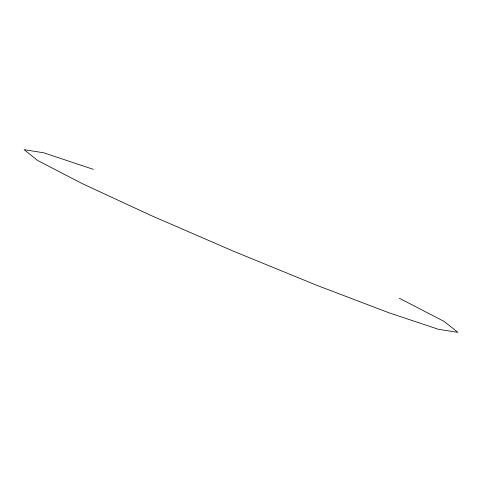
<?xml version="1.0" encoding="UTF-8"?>
<svg xmlns="http://www.w3.org/2000/svg" width="482" height="482" viewBox="0 0 482 482"><rect width="100%" height="100%" fill="white"/><g stroke="black" fill="none" stroke-linecap="round" stroke-linejoin="round"><path stroke-width="0.72" d="M93.333 169.357L43.669 152.776L24.1 149.655L37.62 160.47L82.157 183.57L150.926 215.436L233.433 251.2L317.09 285.416L389.143 312.854L438.59 329.339L457.9 332.345L444.121 321.428L399.355 298.238"/></g></svg>
